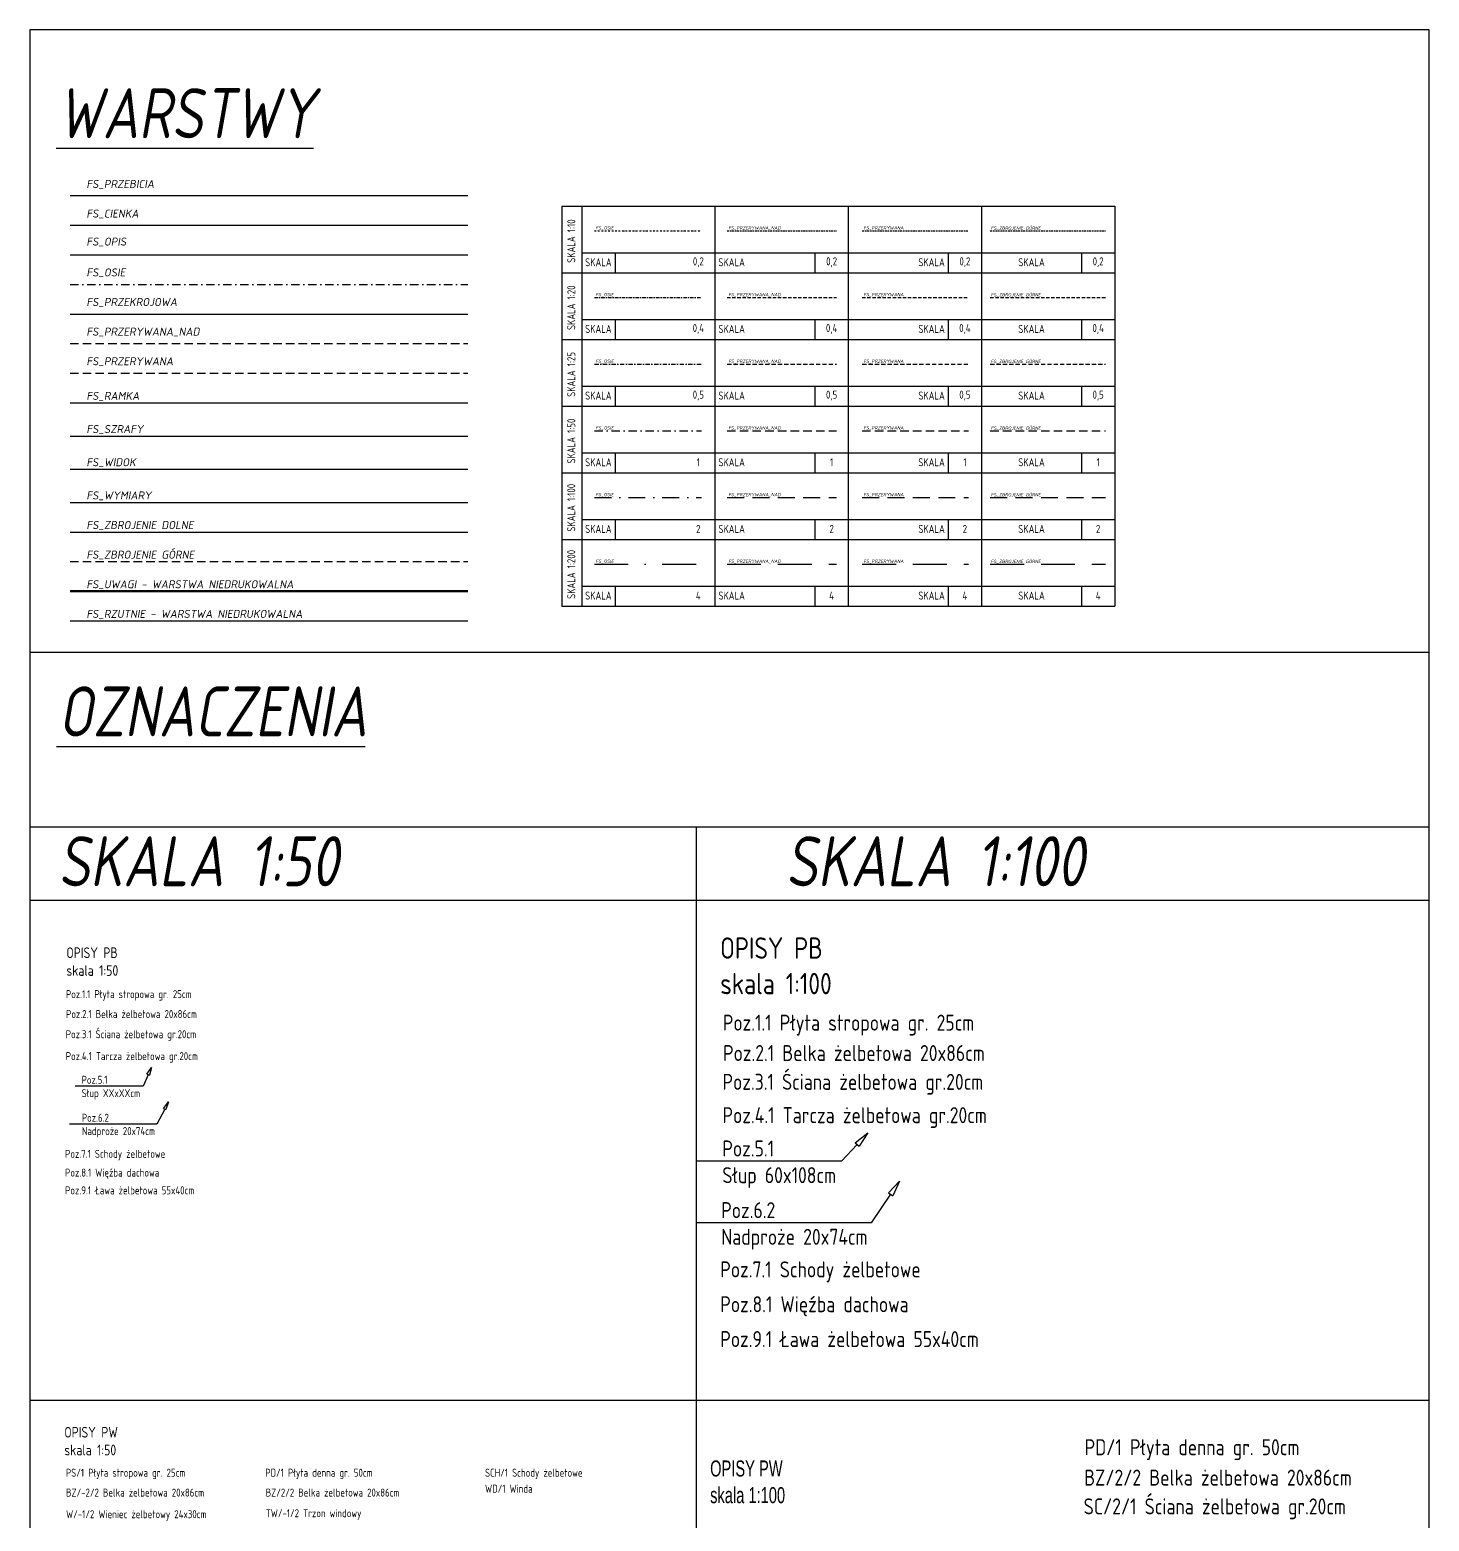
# Model space of a CAD drawing. Extents: x 0 to 4149, y 0 to 5505.
# Drawn here: x 0 to 2100, y 3268 to 5505 of the extents above; entities that cross this region are included whole.
import ezdxf
from ezdxf import colors
from ezdxf.entities.mleader import LeaderData, LeaderLine
from ezdxf.math import Vec2, Vec3

# ---------------------------------------------------------------- set-up
doc = ezdxf.new("R2010")
doc.units = 0
doc.header["$MEASUREMENT"] = 0
doc.linetypes.add('DASHDOT', pattern=[25.4, 12.7, -6.35, 0, -6.35])
doc.linetypes.add('DASHED', pattern=[19.05, 12.7, -6.35])
for name, color, linetype in [('FS_CIENKA', 4, 'Continuous'), ('FS_Opis', 6, 'Continuous'), ('FS_OSIE', 6, 'DASHDOT'), ('FS_PRZEBICIA', 8, 'Continuous'), ('FS_PRZEKROJOWA', 1, 'Continuous'), ('FS_PRZERYWANA', 3, 'DASHED'), ('FS_PRZERYWANA_NAD', 4, 'DASHED'), ('FS_RAMKA', 7, 'Continuous'), ('FS_SZRAFY', 8, 'Continuous'), ('FS_WIDOK', 7, 'Continuous'), ('FS_WYMIARY', 8, 'Continuous'), ('FS_ZBROJENIE DOLNE', 2, 'Continuous'), ('FS_ZBROJENIE GÓRNE', 2, 'DASHED')]:
    doc.layers.add(name, color=color, linetype=linetype)
doc.layers.add('FS_RZUTNIE', color=34, linetype='Continuous', plot=False)
doc.layers.add('FS_UWAGI', color=30, linetype='Continuous', lineweight=70, plot=False)
doc.styles.add('KB 1_100', font='isocpeur.ttf', dxfattribs={"width": 0.8, "height": 24})
doc.styles.add('KB 1_200', font='isocpeur.ttf', dxfattribs={"width": 0.8, "height": 48})
doc.styles.add('KB 1_50', font='isocpeur.ttf', dxfattribs={"width": 0.8, "height": 12})

# ---------------------------------------------------------------- blocks, each defined once
blk = doc.blocks.new('_ClosedBlank')
at = {"color": 0, "linetype": 'ByBlock', "lineweight": -2}
for p, q in [((-1, 0.167), (0, 0)), ((-1, 0.167), (-1, -0.167)), ((0, 0), (-1, -0.167))]:
    blk.add_line(p, q, dxfattribs=at)

msp = doc.modelspace()

# ---------------------------------------------------------------- linework, layer by layer
for p, q in [((0, 5505.42201), (0, 0)), ((2100, 5505.42201), (0, 5505.42201)), ((2100, 0), (2100, 5505.42201)), ((2100, 4571.42867), (0, 4571.42867))]:
    msp.add_line(p, q)
at = {"layer": 'FS_CIENKA'}
msp.add_line((60.51029, 5212.42219), (657.30366, 5212.42219), dxfattribs=at)
at = {"layer": 'FS_Opis'}
msp.add_line((60.51029, 5167.99261), (657.30366, 5167.99261), dxfattribs=at)
at = {"layer": 'FS_OSIE', "ltscale": 0.2}
msp.add_line((847.359, 5203.75099), (1007.77657, 5203.75099), dxfattribs=at)
at = {"layer": 'FS_OSIE'}
for p, q in [((60.51029, 5123.56304), (657.30366, 5123.56304)), ((847.359, 4903.75099), (1007.77657, 4903.75099))]:
    msp.add_line(p, q, dxfattribs=at)
at = {"layer": 'FS_OSIE', "ltscale": 0.4}
msp.add_line((847.359, 5103.75099), (1007.77657, 5103.75099), dxfattribs=at)
at = {"layer": 'FS_OSIE', "ltscale": 0.5}
msp.add_line((847.359, 5003.75099), (1007.77657, 5003.75099), dxfattribs=at)
at = {"layer": 'FS_OSIE', "ltscale": 2}
msp.add_line((847.359, 4803.75099), (1007.77657, 4803.75099), dxfattribs=at)
at = {"layer": 'FS_OSIE', "ltscale": 4}
msp.add_line((847.359, 4703.75099), (1007.77657, 4703.75099), dxfattribs=at)
at = {"layer": 'FS_PRZEBICIA'}
msp.add_line((60.51029, 5256.85176), (657.30366, 5256.85176), dxfattribs=at)
at = {"layer": 'FS_PRZEKROJOWA'}
msp.add_line((60.51029, 5079.13347), (657.30366, 5079.13347), dxfattribs=at)
at = {"layer": 'FS_PRZERYWANA', "ltscale": 0.2}
msp.add_line((1249.14431, 5203.75099), (1408.54361, 5203.75099), dxfattribs=at)
at = {"layer": 'FS_PRZERYWANA', "ltscale": 0.4}
msp.add_line((1249.14431, 5103.75099), (1408.54361, 5103.75099), dxfattribs=at)
at = {"layer": 'FS_PRZERYWANA'}
for p, q in [((60.51029, 4990.27433), (657.30366, 4990.27433)), ((1249.14431, 4903.75099), (1408.54361, 4903.75099))]:
    msp.add_line(p, q, dxfattribs=at)
at = {"layer": 'FS_PRZERYWANA', "ltscale": 0.5}
msp.add_line((1249.14431, 5003.75099), (1408.54361, 5003.75099), dxfattribs=at)
at = {"layer": 'FS_PRZERYWANA', "ltscale": 2}
msp.add_line((1249.14431, 4803.75099), (1408.54361, 4803.75099), dxfattribs=at)
at = {"layer": 'FS_PRZERYWANA', "ltscale": 4}
msp.add_line((1249.14431, 4703.75099), (1408.54361, 4703.75099), dxfattribs=at)
at = {"layer": 'FS_PRZERYWANA_NAD', "ltscale": 0.2}
msp.add_line((1046.46067, 5203.75099), (1210.7609, 5203.75099), dxfattribs=at)
at = {"layer": 'FS_PRZERYWANA_NAD', "ltscale": 0.4}
msp.add_line((1046.46067, 5103.75099), (1210.7609, 5103.75099), dxfattribs=at)
at = {"layer": 'FS_PRZERYWANA_NAD'}
for p, q in [((60.51029, 5034.7039), (657.30366, 5034.7039)), ((1046.46067, 4903.75099), (1210.7609, 4903.75099))]:
    msp.add_line(p, q, dxfattribs=at)
at = {"layer": 'FS_PRZERYWANA_NAD', "ltscale": 0.5}
msp.add_line((1046.46067, 5003.75099), (1210.7609, 5003.75099), dxfattribs=at)
at = {"layer": 'FS_PRZERYWANA_NAD', "ltscale": 2}
msp.add_line((1046.46067, 4803.75099), (1210.7609, 4803.75099), dxfattribs=at)
at = {"layer": 'FS_PRZERYWANA_NAD', "ltscale": 4}
msp.add_line((1046.46067, 4703.75099), (1210.7609, 4703.75099), dxfattribs=at)
at = {"layer": 'FS_RAMKA'}
for p, q in [((798.23902, 5241.0962), (798.23902, 4641.0962)), ((798.23902, 5241.0962), (1628.23902, 5241.0962)), ((828.23902, 5241.0962), (828.23902, 4641.0962)), ((1028.23902, 5241.0962), (1028.23902, 4641.0962)), ((1228.23902, 5241.0962), (1228.23902, 4641.0962)), ((1428.23902, 5241.0962), (1428.23902, 4641.0962)), ((1628.23902, 5241.0962), (1628.23902, 4641.0962)), ((828.23902, 5171.0962), (1628.23902, 5171.0962)), ((878.23902, 5171.0962), (878.23902, 5141.0962)), ((1178.23902, 5171.0962), (1178.23902, 5141.0962)), ((1378.23902, 5171.0962), (1378.23902, 5141.0962)), ((1578.23902, 5171.0962), (1578.23902, 5141.0962)), ((798.23902, 5141.0962), (1628.23902, 5141.0962)), ((798.23902, 5141.0962), (1628.23902, 5141.0962)), ((798.23902, 5141.0962), (1628.23902, 5141.0962)), ((798.23902, 5141.0962), (1628.23902, 5141.0962)), ((828.23902, 5071.0962), (1628.23902, 5071.0962)), ((878.23902, 5071.0962), (878.23902, 5041.0962)), ((1178.23902, 5071.0962), (1178.23902, 5041.0962)), ((1378.23902, 5071.0962), (1378.23902, 5041.0962)), ((1578.23902, 5071.0962), (1578.23902, 5041.0962)), ((798.23902, 5041.0962), (1628.23902, 5041.0962)), ((798.23902, 5041.0962), (1628.23902, 5041.0962)), ((798.23902, 5041.0962), (1628.23902, 5041.0962)), ((828.23902, 4971.0962), (1628.23902, 4971.0962)), ((878.23902, 4971.0962), (878.23902, 4941.0962)), ((1178.23902, 4971.0962), (1178.23902, 4941.0962)), ((1378.23902, 4971.0962), (1378.23902, 4941.0962)), ((1578.23902, 4971.0962), (1578.23902, 4941.0962)), ((60.51029, 4945.84475), (657.30366, 4945.84475)), ((798.23902, 4941.0962), (1628.23902, 4941.0962)), ((798.23902, 4941.0962), (1628.23902, 4941.0962)), ((828.23902, 4871.0962), (1628.23902, 4871.0962)), ((878.23902, 4871.0962), (878.23902, 4841.0962)), ((1178.23902, 4871.0962), (1178.23902, 4841.0962)), ((1378.23902, 4871.0962), (1378.23902, 4841.0962)), ((1578.23902, 4871.0962), (1578.23902, 4841.0962)), ((798.23902, 4841.0962), (1628.23902, 4841.0962)), ((828.23902, 4771.0962), (1628.23902, 4771.0962)), ((878.23902, 4771.0962), (878.23902, 4741.0962)), ((1178.23902, 4771.0962), (1178.23902, 4741.0962)), ((1378.23902, 4771.0962), (1378.23902, 4741.0962)), ((1578.23902, 4771.0962), (1578.23902, 4741.0962)), ((798.23902, 4741.0962), (1628.23902, 4741.0962)), ((828.23902, 4671.0962), (1628.23902, 4671.0962)), ((878.23902, 4671.0962), (878.23902, 4641.0962)), ((1178.23902, 4671.0962), (1178.23902, 4641.0962)), ((1378.23902, 4671.0962), (1378.23902, 4641.0962)), ((1578.23902, 4671.0962), (1578.23902, 4641.0962)), ((798.23902, 4641.0962), (1628.23902, 4641.0962))]:
    msp.add_line(p, q, dxfattribs=at)
at = {"layer": 'FS_RAMKA', "color": 4}
for p, q in [((2100, 4309.49123), (0, 4309.49123)), ((1000, 4309.49123), (1000, 1221.42867)), ((2100, 4199.49123), (0, 4199.49123)), ((2100, 3449.49123), (0, 3449.49123))]:
    msp.add_line(p, q, dxfattribs=at)
at = {"layer": 'FS_RZUTNIE'}
msp.add_line((60.51029, 4618.83742), (657.30366, 4618.83742), dxfattribs=at)
at = {"layer": 'FS_SZRAFY'}
msp.add_line((60.51029, 4896.08174), (657.30366, 4896.08174), dxfattribs=at)
at = {"layer": 'FS_UWAGI'}
msp.add_line((60.51029, 4663.26699), (657.30366, 4663.26699), dxfattribs=at)
at = {"layer": 'FS_WIDOK'}
msp.add_line((60.51029, 4846.31872), (657.30366, 4846.31872), dxfattribs=at)
at = {"layer": 'FS_WYMIARY'}
msp.add_line((60.51029, 4796.55571), (657.30366, 4796.55571), dxfattribs=at)
at = {"layer": 'FS_ZBROJENIE DOLNE'}
msp.add_line((60.51029, 4752.12614), (657.30366, 4752.12614), dxfattribs=at)
at = {"layer": 'FS_ZBROJENIE GÓRNE', "ltscale": 0.2}
msp.add_line((1441.33475, 5203.75099), (1614.13208, 5203.75099), dxfattribs=at)
at = {"layer": 'FS_ZBROJENIE GÓRNE', "ltscale": 0.4}
msp.add_line((1441.33475, 5103.75099), (1614.13208, 5103.75099), dxfattribs=at)
at = {"layer": 'FS_ZBROJENIE GÓRNE', "ltscale": 0.5}
msp.add_line((1441.33475, 5003.75099), (1614.13208, 5003.75099), dxfattribs=at)
at = {"layer": 'FS_ZBROJENIE GÓRNE'}
for p, q in [((1441.33475, 4903.75099), (1614.13208, 4903.75099)), ((60.51029, 4707.69657), (657.30366, 4707.69657))]:
    msp.add_line(p, q, dxfattribs=at)
at = {"layer": 'FS_ZBROJENIE GÓRNE', "ltscale": 2}
msp.add_line((1441.33475, 4803.75099), (1614.13208, 4803.75099), dxfattribs=at)
at = {"layer": 'FS_ZBROJENIE GÓRNE', "ltscale": 4}
msp.add_line((1441.33475, 4703.75099), (1614.13208, 4703.75099), dxfattribs=at)

# ---------------------------------------------------------------- texts
at = {"layer": 'FS_CIENKA', "style": 'KB 1_50', "oblique": 10}
msp.add_text('FS_CIENKA', height=12, dxfattribs=at).set_placement((84.95012, 5223.76382))
at = {"layer": 'FS_Opis', "color": 7, "ltscale": 3, "style": 'KB 1_200', "oblique": 10, "width": 0.8}
for s, p in [('%%UWARSTWY', (42.18728, 5342.87566)), ('%%UOZNACZENIA', (42.86767, 4445.53749)), ('SKALA 1:50', (42.86767, 4220.81862)), ('SKALA 1:100', (1134.57053, 4220.81862))]:
    msp.add_text(s, height=75, dxfattribs=at).set_placement(p)
at = {"layer": 'FS_Opis', "style": 'KB 1_50', "oblique": 10}
msp.add_text('FS_OPIS', height=12, dxfattribs=at).set_placement((84.95012, 5181.73563))
at = {"layer": 'FS_Opis', "color": 7, "char_height": 12, "attachment_point": 5, "rotation": 90, "style": 'KB 1_50'}
for s, insert, width in [('SKALA 1:10', (812.55613, 5188.59107), 89.8931371), ('SKALA 1:20', (812.55613, 5088.59107), 89.8931371), ('SKALA 1:25', (812.55613, 4988.59107), 89.8931371), ('SKALA 1:50', (812.55613, 4888.59107), 89.8931371), ('SKALA 1:100', (812.55613, 4788.59107), 89.8931371), ('SKALA 1:200', (812.55613, 4688.59107), 101.1433482)]:
    msp.add_mtext(s, dxfattribs=dict(at, insert=insert, width=width))
at = {"layer": 'FS_Opis', "color": 7, "char_height": 12, "attachment_point": 5, "style": 'KB 1_50'}
for s, insert, width in [('SKALA', (853.23902, 5156.77909), 50), ('0,2', (1003.23902, 5156.77909), 50), ('SKALA', (1053.23902, 5156.77909), 50), ('0,2', (1203.23902, 5156.77909), 50), ('SKALA', (1353.23902, 5156.77909), 50), ('0,2', (1403.23902, 5156.77909), 50), ('SKALA', (1503.23902, 5156.77909), 150), ('0,2', (1603.23902, 5156.77909), 50), ('SKALA', (853.23902, 5056.77909), 50), ('0,4', (1003.23902, 5056.77909), 50), ('SKALA', (1053.23902, 5056.77909), 50), ('0,4', (1203.23902, 5056.77909), 50), ('SKALA', (1353.23902, 5056.77909), 50), ('0,4', (1403.23902, 5056.77909), 50), ('SKALA', (1503.23902, 5056.77909), 150), ('0,4', (1603.23902, 5056.77909), 50), ('SKALA', (853.23902, 4956.77909), 50), ('0,5', (1003.23902, 4956.77909), 50), ('SKALA', (1053.23902, 4956.77909), 50), ('0,5', (1203.23902, 4956.77909), 50), ('SKALA', (1353.23902, 4956.77909), 50), ('0,5', (1403.23902, 4956.77909), 50), ('SKALA', (1503.23902, 4956.77909), 150), ('0,5', (1603.23902, 4956.77909), 50), ('SKALA', (853.23902, 4856.77909), 50), ('1', (1003.23902, 4856.77909), 50), ('SKALA', (1053.23902, 4856.77909), 50), ('1', (1203.23902, 4856.77909), 50), ('SKALA', (1353.23902, 4856.77909), 50), ('1', (1403.23902, 4856.77909), 50), ('SKALA', (1503.23902, 4856.77909), 150), ('1', (1603.23902, 4856.77909), 50), ('SKALA', (853.23902, 4756.77909), 50), ('2', (1003.23902, 4756.77909), 50), ('SKALA', (1053.23902, 4756.77909), 50), ('2', (1203.23902, 4756.77909), 50), ('SKALA', (1353.23902, 4756.77909), 50), ('2', (1403.23902, 4756.77909), 50), ('SKALA', (1503.23902, 4756.77909), 150), ('2', (1603.23902, 4756.77909), 50), ('SKALA', (853.23902, 4656.77909), 50), ('4', (1003.23902, 4656.77909), 50), ('SKALA', (1053.23902, 4656.77909), 50), ('4', (1203.23902, 4656.77909), 50), ('SKALA', (1353.23902, 4656.77909), 50), ('4', (1403.23902, 4656.77909), 50), ('SKALA', (1503.23902, 4656.77909), 150), ('4', (1603.23902, 4656.77909), 50)]:
    msp.add_mtext(s, dxfattribs=dict(at, insert=insert, width=width))
at = {"layer": 'FS_Opis', "color": 7, "attachment_point": 1}
for s, width, insert, char_height, style in [('{\\fISOCPEUR|b0|i0|c238|p34;\\C1;OPISY PB  \\C7;^Jskala 1:100}', 680.5515711, (1036.041, 4144.11692), 32, 'KB 1_100'), ('{\\fISOCPEUR|b0|i0|c238|p34;\\C1;OPISY PB \\C7;^Jskala 1:50}', 423.2118382, (54.90587, 4129.1004), 16, 'KB 1_50'), ('{\\C1;OPISY PW ^J}skala 1:50', 423.2118382, (51.8145, 3409.85314), 16, 'KB 1_100'), ('{\\fArial Narrow|b0|i0|c238|p34;\\C1;OPISY PW  \\C7;^Jskala 1:100}', 180.9377198, (1020.93146, 3359.48707), 24, 'KB 1_100')]:
    msp.add_mtext_dynamic_manual_height_columns(s, width=width, gutter_width=90, heights=[0], dxfattribs=dict(at, insert=insert, char_height=char_height, style=style))
at = {"layer": 'FS_Opis', "ltscale": 30, "attachment_point": 1}
for s, width, insert, char_height, style in [('{\\fISOCPEUR|b0|i0|c238|p34;Poz.1.1 Płyta stropowa gr. 25cm}', 681.2097365, (54.23022, 4064.96531), 12, 'KB 1_50'), ('{\\fISOCPEUR|b0|i0|c238|p34;Poz.2.1 Belka żelbetowa 20x86cm}', 353.2451634, (54.40427, 4035.11867), 12, 'KB 1_50'), ('{\\fISOCPEUR|b0|i0|c238|p34;Poz.1.1 Płyta stropowa gr. 25cm}', 836.3381655, (1039.9551, 4028.17233), 24, 'KB 1_100'), ('{\\fISOCPEUR|b0|i0|c238|p34;Poz.3.1 Ściana żelbetowa gr.20cm}', 353.2451634, (53.99342, 4004.84101), 12, 'KB 1_50'), ('{\\fISOCPEUR|b0|i0|c238|p34;Poz.2.1 Belka żelbetowa 20x86cm}', 559.078563, (1040.30319, 3982.61053), 24, 'KB 1_100'), ('{\\fISOCPEUR|b0|i0|c238|p34;Poz.4.1 Tarcza żelbetowa gr.20cm}', 353.2451634, (53.99342, 3971.98633), 12, 'KB 1_50'), ('{\\fISOCPEUR|b0|i0|c238|p34;Poz.3.1 Ściana żelbetowa gr.20cm}', 552.9192746, (1039.48149, 3939.44367), 24, 'KB 1_100'), ('{\\fISOCPEUR|b0|i0|c238|p34;Poz.4.1 Tarcza żelbetowa gr.20cm}', 564.0621317, (1039.48149, 3889.44367), 24, 'KB 1_100'), ('{\\fISOCPEUR|b0|i0|c238|p34;Poz.7.1 Schody żelbetowe}', 353.2451634, (52.95702, 3825.42531), 12, 'KB 1_50'), ('{\\fISOCPEUR|b0|i0|c238|p34;Poz.8.1 Więźba dachowa}', 353.2451634, (52.95702, 3797.27379), 12, 'KB 1_50'), ('{\\fISOCPEUR|b0|i0|c238|p34;Poz.9.1 Ława żelbetowa 55x40cm}', 353.2451634, (52.95702, 3770.70127), 12, 'KB 1_50'), ('{\\fISOCPEUR|b0|i0|c238|p34;Poz.7.1 Schody żelbetowe}', 564.0621317, (1036.16821, 3658.07731), 24, 'KB 1_100'), ('{\\fISOCPEUR|b0|i0|c238|p34;Poz.8.1 Więźba dachowa}', 564.0621317, (1036.16821, 3605.83936), 24, 'KB 1_100'), ('{\\fISOCPEUR|b0|i0|c238|p34;Poz.9.1 Ława żelbetowa 55x40cm}', 564.0621317, (1036.16821, 3553.56461), 24, 'KB 1_100'), ('PD/1 Płyta denna gr. 50cm', 836.3381655, (1582.93989, 3391.36138), 24, 'KB 1_100'), ('PS/1 Płyta stropowa gr. 25cm', 681.2097365, (54.23022, 3347.15034), 12, 'KB 1_50'), ('PD/1 Płyta denna gr. 50cm', 681.2097365, (353.39007, 3347.15034), 12, 'KB 1_50'), ('SCH/1 Schody żelbetowe', 681.2097365, (683.13664, 3347.15034), 12, 'KB 1_50'), ('BZ/2/2 Belka żelbetowa 20x86cm', 559.078563, (1582.34817, 3345.79958), 24, 'KB 1_100'), ('BZ/-2/2 Belka żelbetowa 20x86cm', 353.2451634, (54.40427, 3317.3037), 12, 'KB 1_50'), ('BZ/2/2 Belka żelbetowa 20x86cm', 353.2451634, (354.04446, 3317.3037), 12, 'KB 1_50'), ('WD/1 Winda', 681.2097365, (683.13664, 3323.16238), 12, 'KB 1_50'), ('SC/2/1 Ściana żelbetowa gr.20cm', 552.9192746, (1581.52647, 3302.63272), 24, 'KB 1_100'), ('W/-1/2 Wieniec żelbetowy 24x30cm', 353.2451634, (54.40427, 3284.91064), 12, 'KB 1_50'), ('TW/-1/2 Trzon windowy', 353.2451634, (354.05105, 3286.3908), 12, 'KB 1_50')]:
    msp.add_mtext_dynamic_manual_height_columns(s, width=width, gutter_width=12.5, heights=[0], dxfattribs=dict(at, insert=insert, char_height=char_height, style=style))
at = {"layer": 'FS_OSIE', "linetype": 'Continuous', "ltscale": 50, "style": 'KB 1_50', "oblique": 10}
for height, p in [(5, (849.23194, 5205.82628)), (12, (84.95012, 5135.56867)), (5, (849.23194, 5105.82628)), (5, (849.23194, 5005.82628)), (5, (849.23194, 4905.82628)), (5, (849.23194, 4805.82628)), (5, (849.23194, 4705.82628))]:
    msp.add_text('FS_OSIE', height=height, dxfattribs=at).set_placement(p)
at = {"layer": 'FS_PRZEBICIA', "style": 'KB 1_50', "oblique": 10}
msp.add_text('FS_PRZEBICIA', height=12, dxfattribs=at).set_placement((84.95012, 5268.1934))
at = {"layer": 'FS_PRZEKROJOWA', "style": 'KB 1_50', "oblique": 10}
msp.add_text('FS_PRZEKROJOWA', height=12, dxfattribs=at).set_placement((84.95012, 5091.1391))
at = {"layer": 'FS_PRZERYWANA', "linetype": 'Continuous', "ltscale": 50, "style": 'KB 1_50', "oblique": 10}
for height, p in [(5, (1251.01725, 5205.82628)), (5, (1251.01725, 5105.82628)), (12, (84.95012, 5002.27995)), (5, (1251.01725, 5005.82628)), (5, (1251.01725, 4905.82628)), (5, (1251.01725, 4805.82628)), (5, (1251.01725, 4705.82628))]:
    msp.add_text('FS_PRZERYWANA', height=height, dxfattribs=at).set_placement(p)
at = {"layer": 'FS_PRZERYWANA_NAD', "ltscale": 50, "style": 'KB 1_50', "oblique": 10}
for height, p in [(5, (1048.33361, 5205.82628)), (5, (1048.33361, 5105.82628)), (12, (84.95012, 5046.70952)), (5, (1048.33361, 5005.82628)), (5, (1048.33361, 4905.82628)), (5, (1048.33361, 4805.82628)), (5, (1048.33361, 4705.82628))]:
    msp.add_text('FS_PRZERYWANA_NAD', height=height, dxfattribs=at).set_placement(p)
at = {"layer": 'FS_RAMKA', "style": 'KB 1_50', "oblique": 10}
msp.add_text('FS_RAMKA', height=12, dxfattribs=at).set_placement((84.95012, 4950.33654))
at = {"layer": 'FS_RZUTNIE', "style": 'KB 1_50', "oblique": 10}
msp.add_text('FS_RZUTNIE - WARSTWA NIEDRUKOWALNA', height=12, dxfattribs=at).set_placement((84.95012, 4623.32921))
at = {"layer": 'FS_SZRAFY', "style": 'KB 1_50', "oblique": 10}
msp.add_text('FS_SZRAFY', height=12, dxfattribs=at).set_placement((84.95012, 4900.57353))
at = {"layer": 'FS_UWAGI', "style": 'KB 1_50', "oblique": 10}
msp.add_text('FS_UWAGI - WARSTWA NIEDRUKOWALNA', height=12, dxfattribs=at).set_placement((84.95012, 4667.75878))
at = {"layer": 'FS_WIDOK', "style": 'KB 1_50', "oblique": 10}
msp.add_text('FS_WIDOK', height=12, dxfattribs=at).set_placement((84.95012, 4850.81051))
at = {"layer": 'FS_WYMIARY', "style": 'KB 1_50', "oblique": 10}
msp.add_text('FS_WYMIARY', height=12, dxfattribs=at).set_placement((84.95012, 4801.0475))
at = {"layer": 'FS_ZBROJENIE DOLNE', "style": 'KB 1_50', "oblique": 10}
msp.add_text('FS_ZBROJENIE DOLNE', height=12, dxfattribs=at).set_placement((84.95012, 4756.61792))
at = {"layer": 'FS_ZBROJENIE GÓRNE', "linetype": 'Continuous', "style": 'KB 1_50', "oblique": 10}
for height, p in [(5, (1442.18548, 5205.48937)), (5, (1442.18548, 5105.48937)), (5, (1442.18548, 5005.48937)), (5, (1442.18548, 4905.48937)), (5, (1442.18548, 4805.48937)), (12, (84.95012, 4712.18835)), (5, (1442.18548, 4705.48937))]:
    msp.add_text('FS_ZBROJENIE GÓRNE', height=height, dxfattribs=at).set_placement(p)

# ---------------------------------------------------------------- leaders
at = {"layer": 'FS_Opis', "ltscale": 2000}
ml = msp.add_multileader_mtext('Standard', dxfattribs=at)
ml.set_content('\\pxsm1;{\\fISOCPEUR|b0|i0|c238|p34;Poz.5.1 \\PSłup XXxXXcm}', color=256, style='KB 1_50')
ml.set_leader_properties(color=256)
ml.set_arrow_properties(name='CLOSEDBLANK')
ml.build(insert=Vec2(0, 0))
ml.multileader.update_dxf_attribs({"text_left_attachment_type": 6, "text_right_attachment_type": 6, "dogleg_length": 4, "arrow_head_size": 12})
ctx = ml.context
ctx.base_point, ctx.char_height, ctx.arrow_head_size, ctx.plane_origin = Vec3(75.71263, 3920.86309), 12, 12, Vec3(-95.45692, 4168.99192)
ctx.left_attachment, ctx.right_attachment = 6, 6
notes = []
notes.append((ctx, [(0, (1, 1, 0), (170.11263, 3920.86309), (-1, 0), 4, [(0, [(182.44587, 3949.15541)], 0, [])])]))
ctx.mtext.insert, ctx.mtext.flow_direction = Vec3(77.71263, 3936.46309), 5
ml = msp.add_multileader_mtext('Standard', dxfattribs=at)
ml.set_content('{\\fISOCPEUR|b0|i0|c238|p34;Poz.6.2 ^JNadproże 20x74cm}', color=256, style='KB 1_50')
ml.set_leader_properties(color=256)
ml.set_arrow_properties(name='CLOSEDBLANK')
ml.build(insert=Vec2(0, 0))
ml.multileader.update_dxf_attribs({"text_left_attachment_type": 6, "text_right_attachment_type": 6, "dogleg_length": 4, "arrow_head_size": 12})
ctx = ml.context
ctx.base_point, ctx.char_height, ctx.arrow_head_size, ctx.plane_origin = Vec3(76.11603, 3863.99468), 12, 12, Vec3(-85.11038, 4066.48385)
ctx.left_attachment, ctx.right_attachment = 6, 6
notes.append((ctx, [(0, (1, 1, 0), (190.67603, 3863.99468), (-1, 0), 4, [(0, [(208.17795, 3897.2873)], 0, [])])]))
ctx.mtext.insert, ctx.mtext.flow_direction = Vec3(78.11603, 3879.59468), 5
ml = msp.add_multileader_mtext('Standard', dxfattribs=at)
ml.set_content('\\pxsm1;{\\fISOCPEUR|b0|i0|c238|p34;Poz.5.1 \\PSłup 60x108cm}', color=256, style='KB 1_100')
ml.set_leader_properties(color=256)
ml.set_arrow_properties(name='CLOSEDBLANK')
ml.build(insert=Vec2(0, 0))
ml.multileader.update_dxf_attribs({"text_left_attachment_type": 6, "text_right_attachment_type": 6, "arrow_head_size": 24})
ctx = ml.context
ctx.base_point, ctx.char_height, ctx.arrow_head_size, ctx.landing_gap_size, ctx.plane_origin = Vec3(1035.25903, 3808.2592), 24, 24, 4, Vec3(772.46433, 4154.51686)
ctx.left_attachment, ctx.right_attachment = 6, 6
notes.append((ctx, [(0, (1, 1, 0), (1218.29903, 3808.2592), (-1, 0), 8, [(0, [(1257.60758, 3851.15542)], 0, [])])]))
ctx.mtext.insert, ctx.mtext.width, ctx.mtext.flow_direction = Vec3(1039.25903, 3839.4592), 226.7428571, 5
ml = msp.add_multileader_mtext('Standard', dxfattribs=at)
ml.set_content('{\\fISOCPEUR|b0|i0|c238|p34;Poz.6.2 ^JNadproże 20x74cm}', color=256, style='KB 1_100')
ml.set_leader_properties(color=256)
ml.set_arrow_properties(name='CLOSEDBLANK')
ml.build(insert=Vec2(0, 0))
ml.multileader.update_dxf_attribs({"text_left_attachment_type": 6, "text_right_attachment_type": 6, "arrow_head_size": 24})
ctx = ml.context
ctx.base_point, ctx.char_height, ctx.arrow_head_size, ctx.landing_gap_size, ctx.plane_origin = Vec3(1033.58852, 3715.77584), 24, 24, 4, Vec3(711.13571, 3970.75418)
ctx.left_attachment, ctx.right_attachment = 6, 6
notes.append((ctx, [(0, (1, 1, 0), (1262.70852, 3715.77584), (-1, 0), 8, [(0, [(1305.18625, 3778.64225)], 0, [])])]))
ctx.mtext.insert, ctx.mtext.flow_direction = Vec3(1037.58852, 3746.97584), 5
for ctx, leaders in notes:
    for number, flags, end, landing, length, lines in leaders:
        leader = LeaderData()
        leader.index, (leader.has_last_leader_line, leader.has_dogleg_vector, leader.attachment_direction) = number, flags
        leader.last_leader_point, leader.dogleg_vector, leader.dogleg_length = Vec3(end), Vec3(landing), length
        for number, points, colour, breaks in lines:
            line = LeaderLine()
            line.index, line.vertices, line.color, line.breaks = number, Vec3.list(points), colors.encode_raw_color(colour), breaks
            leader.lines.append(line)
        ctx.leaders.append(leader)

doc.saveas('drawing.dxf')
